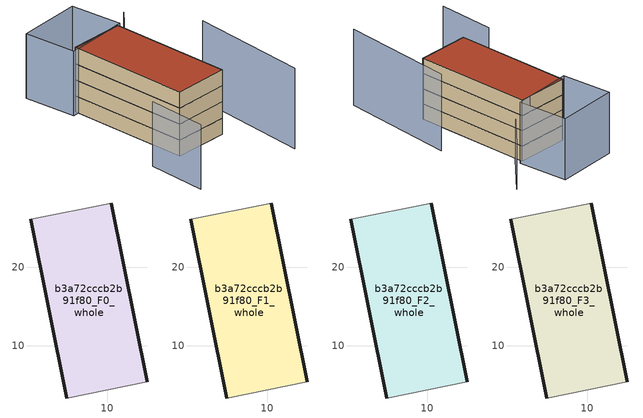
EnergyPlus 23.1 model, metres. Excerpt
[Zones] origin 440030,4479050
b3a72cccb2b91f80_F0_whole
 floor ground (EU_floor_Construction): 15.12,5.47 10.49,28.17 0.26,26.09 4.88,3.38 z0
 wall outside (EU_wall_Construction): 4.88,3.38 0.26,26.09 / 10.49,28.17 15.12,5.47 z0:3
 wall adiabatic (EU_wall_Construction): 0.26,26.09 10.49,28.17 / 15.12,5.47 4.88,3.38 z0:3
b3a72cccb2b91f80_F1_whole
 floor to b3a72cccb2b91f80_F0_whole (EU_floor_Construction): 15.12,5.47 10.49,28.17 0.25,26.09 4.88,3.38 z3
 wall outside (EU_wall_Construction): 4.88,3.38 0.26,26.09 / 10.49,28.17 15.12,5.47 z3:6
 wall adiabatic (EU_wall_Construction): 0.26,26.09 10.49,28.17 / 15.12,5.47 4.88,3.38 z3:6
b3a72cccb2b91f80_F2_whole
 floor to b3a72cccb2b91f80_F1_whole (EU_floor_Construction): 15.12,5.47 10.49,28.17 0.25,26.09 4.88,3.38 z6
 wall outside (EU_wall_Construction): 4.88,3.38 0.26,26.09 / 10.49,28.17 15.12,5.47 z6:9
 wall adiabatic (EU_wall_Construction): 0.26,26.09 10.49,28.17 / 15.12,5.47 4.88,3.38 z6:9
b3a72cccb2b91f80_F3_whole
 floor to b3a72cccb2b91f80_F2_whole (EU_floor_Construction): 15.12,5.47 10.49,28.17 0.25,26.09 4.88,3.38 z9
 wall outside (EU_wall_Construction): 4.88,3.38 0.26,26.09 / 10.49,28.17 15.12,5.47 z9:12
 wall adiabatic (EU_wall_Construction): 0.26,26.09 10.49,28.17 / 15.12,5.47 4.88,3.38 z9:12
 roof outside (EU_roof_Construction): 10.49,28.17 15.12,5.47 4.88,3.38 0.26,26.09 z12
shading: 21.74,-5.7 19.39,16.68 z0:15; -0.69,3.26 0.91,-7.85 / -3.45,34.68 8.44,38.04 / 8.44,38.04 11.13,28.51 / 11.13,28.51 -0.75,25.15 / -0.75,25.15 -3.45,34.68 z0:12; 8.99,23.98 17.27,35.76 z0:9
[Building]
EU S2 Campaign: North Axis=0; Terrain=City; Solar Distribution=FullExterior
[Site:Location]
Madrid: Latitude=40.5; Longitude=-3.5; Time Zone=1; Elevation=609
[SizingPeriod:WeatherFileDays]
AnnualSizingPeriod: Begin Month=1; Begin Day of Month=1; End Month=12; End Day of Month=31; Day of Week for Start Day=Monday; Use Weather File Daylight Saving Period=No; Use Weather File Rain and Snow Indicators=No
[MATERIAL]
EU_InternalMass_Material: Roughness=MediumRough; Thickness=0.1; Conductivity=1; Density=1800; Specific Heat=900; Thermal Absorptance=0.9; Solar Absorptance=0.7; Visible Absorptance=0.7
[MATERIAL:NOMASS] Roughness=MediumRough; Thermal Absorptance=0.9; Solar Absorptance=0.7; Visible Absorptance=0.7
Name | Thermal Resistance
EU_wall_NoMass | 1.60022
EU_roof_NoMass | 1.57597
EU_floor_NoMass | 0.470652
[CONSTRUCTION]
EU_wall_Construction: EU_wall_NoMass
EU_roof_Construction: EU_roof_NoMass
EU_floor_Construction: EU_floor_NoMass
EU_InternalMass_Construction: EU_InternalMass_Material
[ZONE] Type=1; Multiplier=1; Ceiling Height=autocalculate; Floor Area=autocalculate; Part of Total Floor Area=Yes
Name | Volume
b3a72cccb2b91f80_F0_whole | 726.581
b3a72cccb2b91f80_F1_whole; b3a72cccb2b91f80_F2_whole; b3a72cccb2b91f80_F3_whole | 726.582
[INTERNALMASS] Construction=EU_InternalMass_Construction; Surface Area=242.194
Name | Zone or ZoneList
b3a72cccb2b91f80_F0_whole_EU_InternalMass | b3a72cccb2b91f80_F0_whole
b3a72cccb2b91f80_F1_whole_EU_InternalMass | b3a72cccb2b91f80_F1_whole
b3a72cccb2b91f80_F2_whole_EU_InternalMass | b3a72cccb2b91f80_F2_whole
b3a72cccb2b91f80_F3_whole_EU_InternalMass | b3a72cccb2b91f80_F3_whole
[OTHEREQUIPMENT] Fuel Type=Electricity; Design Level Calculation Method=Watts/Area; Power per Zone Floor Area=1; Fraction Latent=0; Fraction Radiant=0; Fraction Lost=0; Carbon Dioxide Generation Rate=0; EndUse Subcategory=EU_Step8_InternalGains
Name | Zone or ZoneList or Space or SpaceList | Schedule
EU_Step8_InternalGain_b3a72cccb2b91f80_F0_whole_f000 | b3a72cccb2b91f80_F0_whole | EU_Step8_GainSchedule_b3a72cccb2b91f80_F0_whole_f000
EU_Step8_InternalGain_b3a72cccb2b91f80_F1_whole_f000 | b3a72cccb2b91f80_F1_whole | EU_Step8_GainSchedule_b3a72cccb2b91f80_F1_whole_f000
EU_Step8_InternalGain_b3a72cccb2b91f80_F2_whole_f000 | b3a72cccb2b91f80_F2_whole | EU_Step8_GainSchedule_b3a72cccb2b91f80_F2_whole_f000
EU_Step8_InternalGain_b3a72cccb2b91f80_F3_whole_f000 | b3a72cccb2b91f80_F3_whole | EU_Step8_GainSchedule_b3a72cccb2b91f80_F3_whole_f000
[ZONEVENTILATION:DESIGNFLOWRATE] Schedule=EU_AlwaysOn; Design Flow Rate Calculation Method=AirChanges/Hour; Air Changes per Hour=0.480704; Ventilation Type=Natural; Fan Pressure Rise=0; Fan Total Efficiency=1; Constant Term Coefficient=1; Temperature Term Coefficient=0; Velocity Term Coefficient=0; Velocity Squared Term Coefficient=0; Minimum Indoor Temperature=-100; Maximum Indoor Temperature=100; Delta Temperature=-100; Minimum Outdoor Temperature=-100; Maximum Outdoor Temperature=100; Maximum Wind Speed=40
Name | Zone or ZoneList or Space or SpaceList
EU_ConstantAir_b3a72cccb2b91f80_F0_whole | b3a72cccb2b91f80_F0_whole
EU_ConstantAir_b3a72cccb2b91f80_F1_whole | b3a72cccb2b91f80_F1_whole
EU_ConstantAir_b3a72cccb2b91f80_F2_whole | b3a72cccb2b91f80_F2_whole
EU_ConstantAir_b3a72cccb2b91f80_F3_whole | b3a72cccb2b91f80_F3_whole
[HVACTEMPLATE:THERMOSTAT] Constant Heating Setpoint=20; Constant Cooling Setpoint=50
EU_HeatOnly_b3a72cccb2b91f80_F0_whole; EU_HeatOnly_b3a72cccb2b91f80_F1_whole; EU_HeatOnly_b3a72cccb2b91f80_F2_whole; EU_HeatOnly_b3a72cccb2b91f80_F3_whole
[HVACTEMPLATE:ZONE:IDEALLOADSAIRSYSTEM] System Availability Schedule=EU_AlwaysOn; Maximum Heating Supply Air Temperature=50; Minimum Cooling Supply Air Temperature=13; Maximum Heating Supply Air Humidity Ratio=0.0156; Minimum Cooling Supply Air Humidity Ratio=0.0077; Heating Limit=NoLimit; Cooling Limit=NoLimit; Heating Availability Schedule=EU_AlwaysOn; Cooling Availability Schedule=EU_CoolingOff; Dehumidification Control Type=ConstantSensibleHeatRatio; Cooling Sensible Heat Ratio=0.7; Dehumidification Setpoint=60; Humidification Control Type=None; Humidification Setpoint=30; Outdoor Air Method=None; Outdoor Air Flow Rate per Person=0.00944; Outdoor Air Flow Rate per Zone Floor Area=0; Outdoor Air Flow Rate per Zone=0; Demand Controlled Ventilation Type=None; Outdoor Air Economizer Type=NoEconomizer; Heat Recovery Type=None; Sensible Heat Recovery Effectiveness=0.7; Latent Heat Recovery Effectiveness=0.65
Name | Template Thermostat
b3a72cccb2b91f80_F0_whole | EU_HeatOnly_b3a72cccb2b91f80_F0_whole
b3a72cccb2b91f80_F1_whole | EU_HeatOnly_b3a72cccb2b91f80_F1_whole
b3a72cccb2b91f80_F2_whole | EU_HeatOnly_b3a72cccb2b91f80_F2_whole
b3a72cccb2b91f80_F3_whole | EU_HeatOnly_b3a72cccb2b91f80_F3_whole
[SIZING:ZONE] Zone Cooling Design Supply Air Temperature Input Method=SupplyAirTemperature; Zone Cooling Design Supply Air Temperature=13; Zone Heating Design Supply Air Temperature Input Method=SupplyAirTemperature; Zone Heating Design Supply Air Temperature=50; Zone Cooling Design Supply Air Humidity Ratio=0.008; Zone Heating Design Supply Air Humidity Ratio=0.008; Cooling Design Air Flow Method=DesignDay; Cooling Design Air Flow Rate=0; Cooling Minimum Air Flow per Zone Floor Area=0.000762; Cooling Minimum Air Flow=0; Cooling Minimum Air Flow Fraction=0.2; Heating Design Air Flow Method=DesignDay; Heating Design Air Flow Rate=0; Heating Maximum Air Flow per Zone Floor Area=0.002032; Heating Maximum Air Flow=0.141576; Heating Maximum Air Flow Fraction=0.3; Account for Dedicated Outdoor Air System=No; Dedicated Outdoor Air System Control Strategy=NeutralSupplyAir; Dedicated Outdoor Air Low Setpoint Temperature for Design=autosize; Dedicated Outdoor Air High Setpoint Temperature for Design=autosize; Zone Load Sizing Method=Sensible Load Only No Latent Load; Zone Latent Cooling Design Supply Air Humidity Ratio Input Method=HumidityRatioDifference; Zone Cooling Design Supply Air Humidity Ratio Difference=0.005; Zone Latent Heating Design Supply Air Humidity Ratio Input Method=HumidityRatioDifference; Zone Humidification Design Supply Air Humidity Ratio Difference=0.005
b3a72cccb2b91f80_F0_whole; b3a72cccb2b91f80_F1_whole; b3a72cccb2b91f80_F2_whole; b3a72cccb2b91f80_F3_whole
[SCHEDULE:CONSTANT]
Name | Hourly Value
EU_AlwaysOn | 1
EU_CoolingOff | 0
[SCHEDULE:FILE] Column Number=1; Rows to Skip at Top=0; Number of Hours of Data=8760; Column Separator=Comma; Interpolate to Timestep=No; Minutes per Item=60; Adjust Schedule for Daylight Savings=Yes
Name | File
EU_Step8_GainSchedule_b3a72cccb2b91f80_F0_whole_f000 | ../../schedules/b3a72cccb2b91f80/b3a72cccb2b91f80_F0_whole_f000_gain.csv
EU_Step8_GainSchedule_b3a72cccb2b91f80_F1_whole_f000 | ../../schedules/b3a72cccb2b91f80/b3a72cccb2b91f80_F1_whole_f000_gain.csv
EU_Step8_GainSchedule_b3a72cccb2b91f80_F2_whole_f000 | ../../schedules/b3a72cccb2b91f80/b3a72cccb2b91f80_F2_whole_f000_gain.csv
EU_Step8_GainSchedule_b3a72cccb2b91f80_F3_whole_f000 | ../../schedules/b3a72cccb2b91f80/b3a72cccb2b91f80_F3_whole_f000_gain.csv
